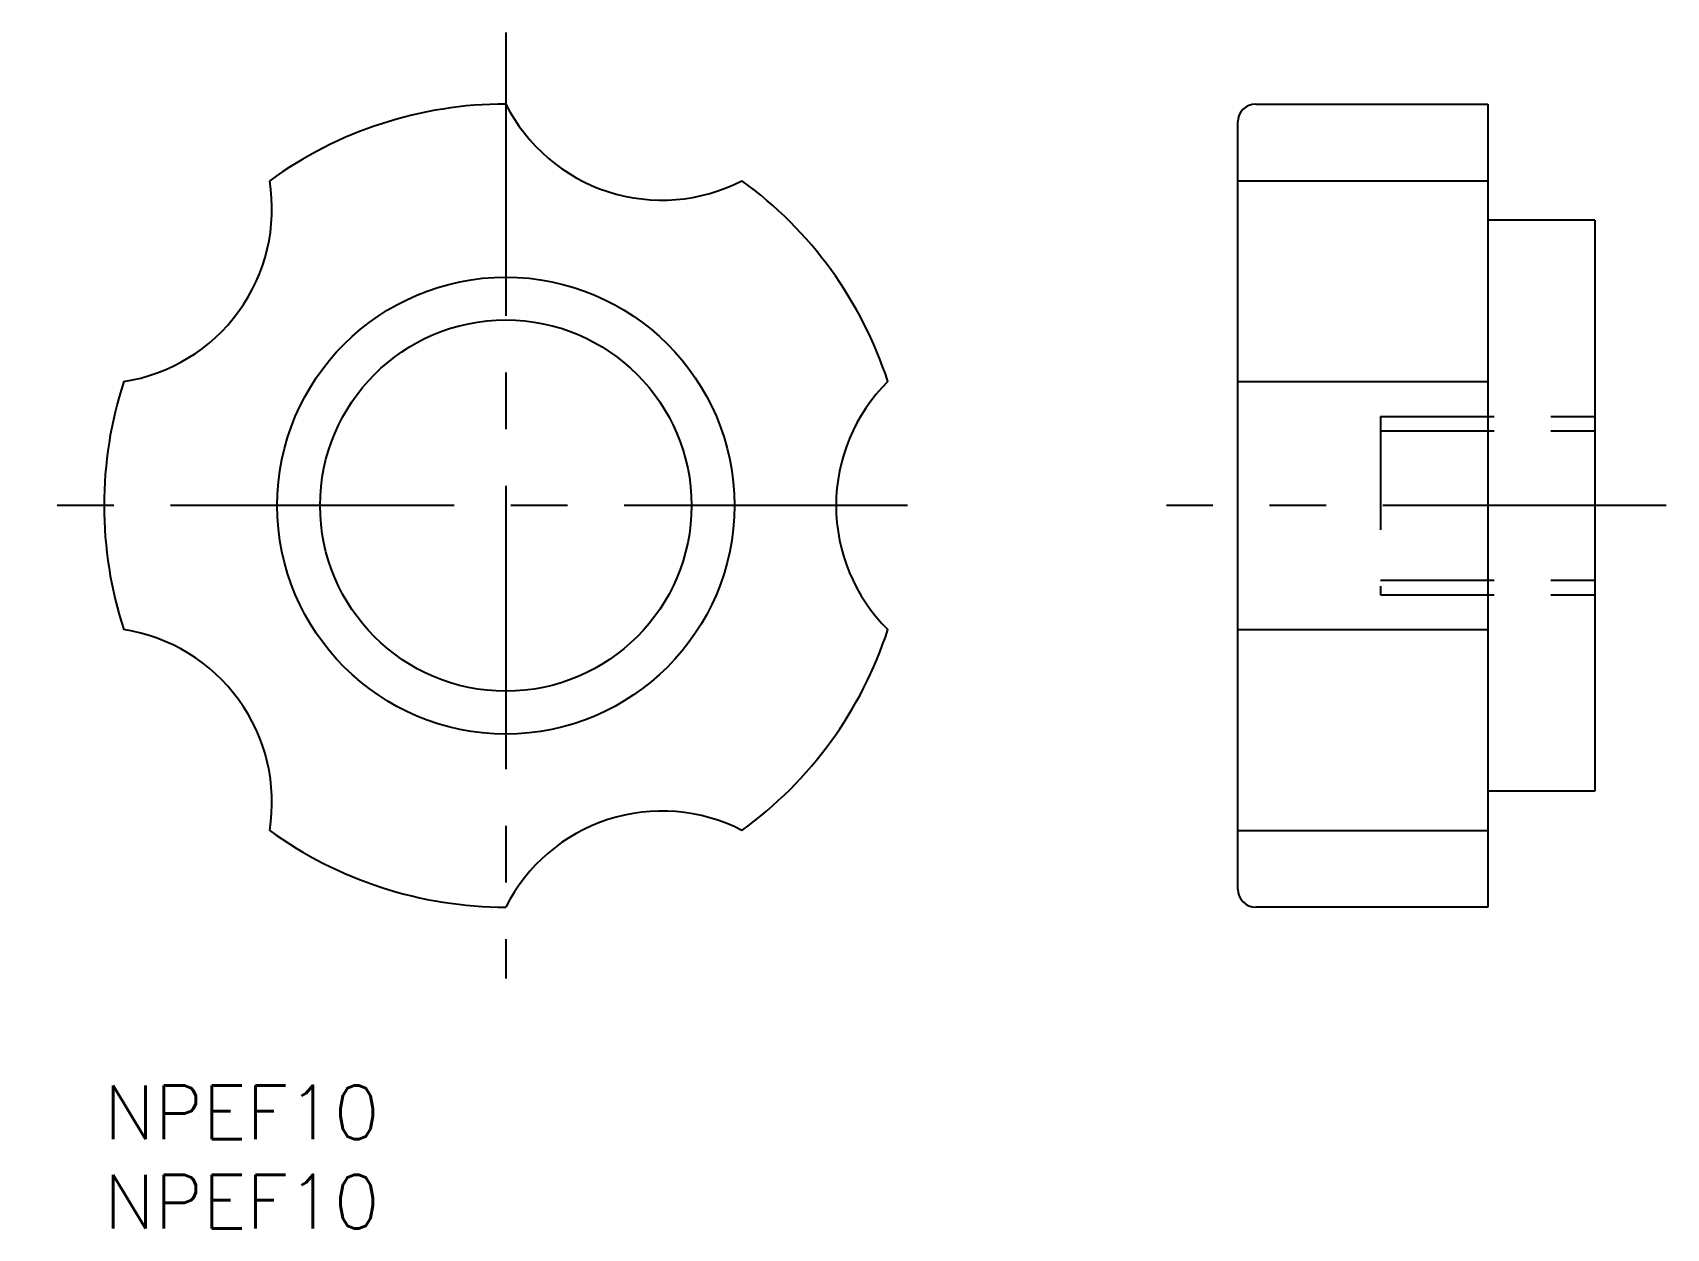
# Model space of a CAD drawing. Extents: x -4 to 87.5, y -8 to 59.
import ezdxf

# ---------------------------------------------------------------- set-up
doc = ezdxf.new("R2010")
doc.units = 0
doc.header["$LTSCALE"] = 0.5
doc.linetypes.add('CENTER', pattern=[50.8, 31.75, -6.35, 6.35, -6.35])
doc.linetypes.add('DASHED', pattern=[19.05, 12.7, -6.35])
for name, color, linetype in [('MSM_CENTER', 1, 'CENTER'), ('MSM_CONTINUOUS', 7, 'CONTINUOUS'), ('MSM_DASHED', 4, 'DASHED'), ('MSM_PART_NUMBER', 7, 'CONTINUOUS')]:
    doc.layers.add(name, color=color, linetype=linetype)
doc.styles.get("Standard").update_dxf_attribs({"font": 'txt.shx', "height": 2, "bigfont": 'bigfont.shx'})

# ---------------------------------------------------------------- blocks, each defined once
blk = doc.blocks.new('*U9')
at = {"layer": 'MSM_PART_NUMBER'}
blk.add_text('NPEF10', height=3, dxfattribs=at).set_placement((0, -3))
blk = doc.blocks.new('*U10')
at = {"layer": 'MSM_PART_NUMBER'}
blk.add_text('NPEF10', height=3, dxfattribs=at).set_placement((0, -8))

msp = doc.modelspace()

# ---------------------------------------------------------------- linework, layer by layer
at = {"layer": 'MSM_CENTER'}
for p, q in [((22.5, 59), (22.5, 6)), ((45, 32.5), (-4, 32.5)), ((87.5, 32.5), (59.5, 32.5))]:
    msp.add_line(p, q, dxfattribs=at)
at = {"layer": 'MSM_CONTINUOUS'}
for p, q in [((64.5, 55), (77.5, 55)), ((77.5, 55), (77.5, 10)), ((63.5, 11), (63.5, 54)), ((63.5, 50.703), (77.5, 50.703)), ((83.5, 48.5), (77.5, 48.5)), ((83.5, 48.5), (83.5, 16.5)), ((63.5, 39.453), (77.5, 39.453)), ((63.5, 25.547), (77.5, 25.547)), ((83.5, 16.5), (77.5, 16.5)), ((63.5, 14.297), (77.5, 14.297)), ((77.5, 10), (64.5, 10))]:
    msp.add_line(p, q, dxfattribs=at)
for radius in [12.8, 10.4]:
    msp.add_circle((22.5, 32.5), radius, dxfattribs=at)
for centre, radius, start, end in [((22.5, 32.5), 22.5, 90, 126), ((31.241, 59.403), 9.788, 206.73588, 297.26412), ((64.5, 54), 1, 90, 180), ((-0.385, 49.127), 9.788, 278.73588, 9.26412), ((22.5, 32.5), 22.5, 18, 54), ((22.5, 32.5), 22.5, 162, 198), ((50.788, 32.5), 9.788, 134.73588, 225.26412), ((-0.385, 15.873), 9.788, 350.73588, 81.26412), ((22.5, 32.5), 22.5, 306, 342), ((31.241, 5.597), 9.788, 62.73588, 153.26412), ((22.5, 32.5), 22.5, 234, 270), ((64.5, 11), 1, 180, 270)]:
    msp.add_arc(centre, radius, start, end, dxfattribs=at)
at = {"layer": 'MSM_DASHED'}
for p, q in [((71.5, 37.5), (83.5, 37.5)), ((71.5, 37.5), (71.5, 27.5)), ((71.5, 36.688), (83.5, 36.688)), ((71.5, 28.312), (83.5, 28.312)), ((71.5, 27.5), (83.5, 27.5))]:
    msp.add_line(p, q, dxfattribs=at)

# ---------------------------------------------------------------- block references
at = {"layer": 'MSM_CONTINUOUS'}
for name in ['*U9', '*U10']:
    msp.add_blockref(name, (0, 0), dxfattribs=at)

doc.saveas('drawing.dxf')
